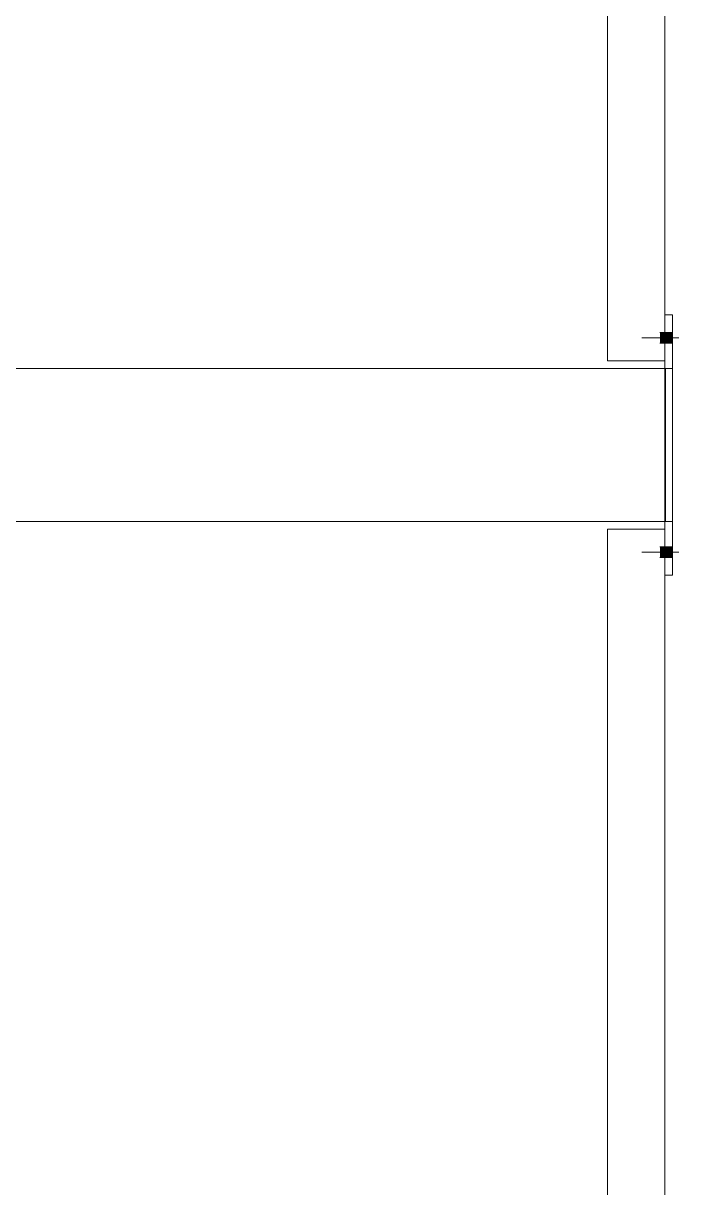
# Model space of a CAD drawing. Header units: millimetres. Extents: x -220592 to 404889, y -217665 to 38245.
# Drawn here: x 37068 to 37923, y -39141 to -37621 of the extents above; entities that cross this region are included whole.
import ezdxf

# ---------------------------------------------------------------- set-up
doc = ezdxf.new("R2010")
doc.units = ezdxf.units.MM
doc.linetypes.add('XKITLINE00', pattern=[0])
doc.layers.add('000 - 0_HIDE_OBJ_FRAMING_DEF_SUB_1', color=7, linetype='Continuous')

# ---------------------------------------------------------------- blocks, each defined once
blk = doc.blocks.new('*A14499')
at = {"layer": '000 - 0_HIDE_OBJ_FRAMING_DEF_SUB_1', "color": 7, "linetype": 'XKITLINE00', "lineweight": 0}
for p, q in [((-82.807633, 134.132111), (-82.318045, 134.132111)), ((-81.630524, 134.132111), (-81.621276, 134.132111)), ((-81.612906, 134.132111), (-80.987154, 134.132111)), ((-80.96536, 134.132111), (-69.749749, 134.132111)), ((-69.749749, 134.132111), (-69.749749, 132.132111)), ((-82.807633, 132.132111), (-82.318045, 132.132111)), ((-81.590245, 132.132111), (-80.934983, 132.132111)), ((-80.913286, 132.132111), (-69.749749, 132.132111))]:
    blk.add_line(p, q, dxfattribs=at)
blk = doc.blocks.new('*A14501')
at = {"layer": '000 - 0_HIDE_OBJ_FRAMING_DEF_SUB_1', "color": 7, "linetype": 'XKITLINE00', "lineweight": 0}
for p, q in [((-70.507649, 119.232111), (-70.507649, 132.032111)), ((-70.507649, 132.032111), (-69.757649, 132.032111)), ((-69.757649, 119.232111), (-69.757649, 132.032111)), ((-70.507649, 119.232111), (-69.757649, 119.232111))]:
    blk.add_line(p, q, dxfattribs=at)
blk = doc.blocks.new('*A14502')
at = {"layer": '000 - 0_HIDE_OBJ_FRAMING_DEF_SUB_1'}
for points in [[(-69.758, 134.462), (-69.823, 134.462), (-69.823, 134.602), (-69.758, 134.602)], [(-69.758, 134.462), (-69.823, 134.462), (-69.823, 134.602), (-69.758, 134.602)], [(-69.658, 134.462), (-69.758, 134.462), (-69.758, 134.602), (-69.658, 134.602)], [(-69.658, 134.462), (-69.758, 134.462), (-69.758, 134.602), (-69.658, 134.602)]]:
    blk.add_hatch(color=7, dxfattribs=at).paths.add_polyline_path(points, flags=17)
at = {"layer": '000 - 0_HIDE_OBJ_FRAMING_DEF_SUB_1', "color": 7, "linetype": 'XKITLINE00', "lineweight": 0}
for p, q in [((-69.758, 134.602), (-69.823, 134.602)), ((-69.758, 134.602), (-69.823, 134.602)), ((-69.658, 134.602), (-69.758, 134.602)), ((-69.658, 134.602), (-69.758, 134.602)), ((-69.578, 134.532), (-70.058, 134.532)), ((-69.578, 134.532), (-70.058, 134.532)), ((-69.758, 134.462), (-69.823, 134.462)), ((-69.758, 134.462), (-69.823, 134.462)), ((-69.658, 134.462), (-69.758, 134.462)), ((-69.658, 134.462), (-69.758, 134.462))]:
    blk.add_line(p, q, dxfattribs=at)
blk = doc.blocks.new('*A14503')
at = {"layer": '000 - 0_HIDE_OBJ_FRAMING_DEF_SUB_1'}
for points in [[(-69.823, 131.802), (-69.758, 131.802), (-69.758, 131.662), (-69.823, 131.662)], [(-69.823, 131.802), (-69.758, 131.802), (-69.758, 131.662), (-69.823, 131.662)], [(-69.758, 131.802), (-69.658, 131.802), (-69.658, 131.662), (-69.758, 131.662)], [(-69.758, 131.802), (-69.658, 131.802), (-69.658, 131.662), (-69.758, 131.662)]]:
    blk.add_hatch(color=7, dxfattribs=at).paths.add_polyline_path(points, flags=17)
at = {"layer": '000 - 0_HIDE_OBJ_FRAMING_DEF_SUB_1', "color": 7, "linetype": 'XKITLINE00', "lineweight": 0}
for p, q in [((-69.578, 131.732), (-70.058, 131.732)), ((-69.578, 131.732), (-70.058, 131.732)), ((-69.758, 131.802), (-69.823, 131.802)), ((-69.758, 131.802), (-69.823, 131.802)), ((-69.658, 131.802), (-69.758, 131.802)), ((-69.658, 131.802), (-69.758, 131.802)), ((-69.758, 131.662), (-69.823, 131.662)), ((-69.758, 131.662), (-69.823, 131.662)), ((-69.658, 131.662), (-69.758, 131.662)), ((-69.658, 131.662), (-69.758, 131.662))]:
    blk.add_line(p, q, dxfattribs=at)
blk = doc.blocks.new('*A14505')
at = {"layer": '000 - 0_HIDE_OBJ_FRAMING_DEF_SUB_1', "color": 7, "linetype": 'XKITLINE00', "lineweight": 0}
for p, q in [((-69.757649, 134.832111), (-69.657649, 134.832111)), ((-69.657649, 134.832111), (-69.657649, 131.432111)), ((-69.757649, 134.232111), (-69.757649, 132.032111)), ((-69.757649, 134.132111), (-69.657649, 134.132111)), ((-69.657649, 132.132111), (-69.757649, 132.132111)), ((-69.657649, 131.432111), (-69.757649, 131.432111))]:
    blk.add_line(p, q, dxfattribs=at)
blk = doc.blocks.new('*A14513')
at = {"layer": '000 - 0_HIDE_OBJ_FRAMING_DEF_SUB_1', "color": 7, "linetype": 'XKITLINE00', "lineweight": 0}
for p, q in [((-70.507649, 134.232111), (-70.507649, 147.032111)), ((-70.507649, 147.032111), (-69.757649, 147.032111)), ((-69.757649, 134.232111), (-69.757649, 147.032111)), ((-70.507649, 134.232111), (-69.757649, 134.232111))]:
    blk.add_line(p, q, dxfattribs=at)
blk = doc.blocks.new('W-1-PP18-ST_20260402-011103_LOWER_PL')
at = {"layer": '000 - 0_HIDE_OBJ_FRAMING_DEF_SUB_1', "color": 7, "lineweight": 0, "xscale": 100, "yscale": 100, "zscale": 100}
for name in ['*A14513', '*A14505', '*A14502', '*A14499', '*A14501', '*A14503']:
    blk.add_blockref(name, (17759.3349, -35779.0805), dxfattribs=at)

msp = doc.modelspace()

# ---------------------------------------------------------------- block references
at = {"layer": 'Defpoints', "color": 7}
msp.add_blockref('W-1-PP18-ST_20260402-011103_LOWER_PL', (27121.4984, -15705.7702), dxfattribs=at)

doc.saveas('drawing.dxf')
